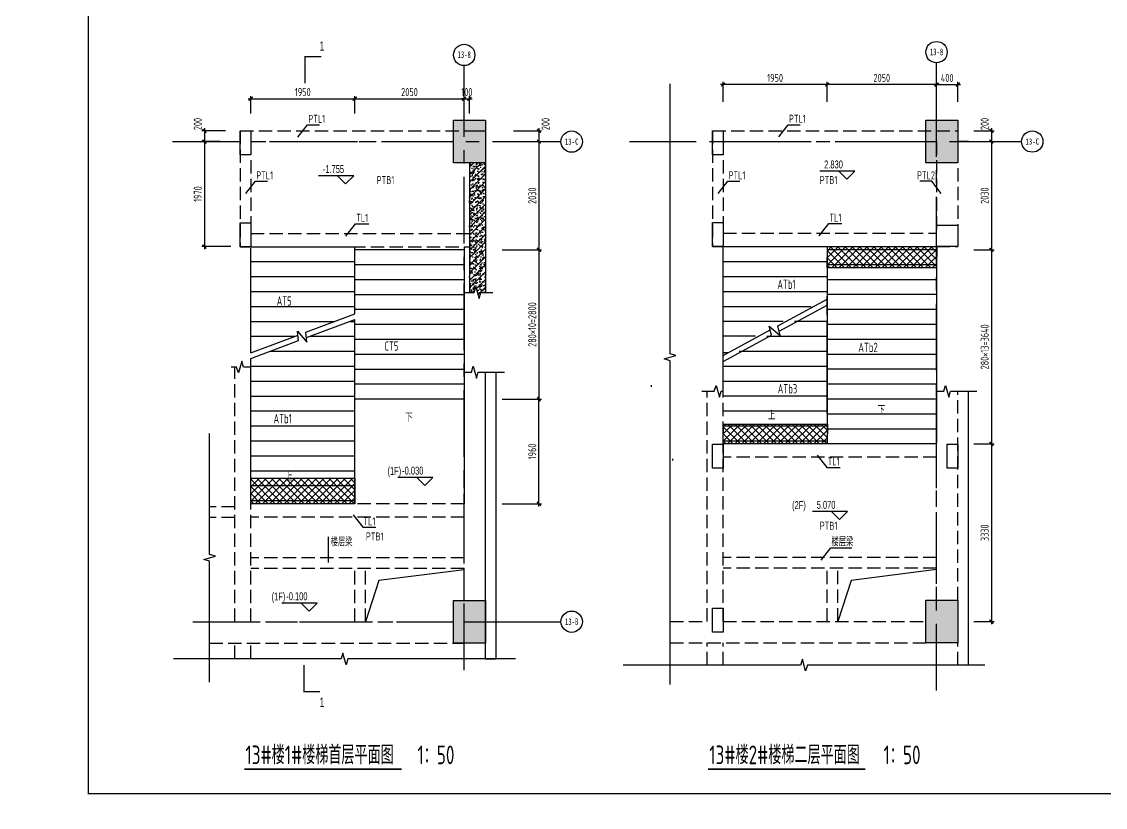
# Model space of a CAD drawing. Extents: x 20383 to 83436, y 6754 to 118707.
# Drawn here: x 20383 to 40692, y 89250 to 103979 of the extents above; entities that cross this region are included whole.
import ezdxf
from ezdxf.enums import TextEntityAlignment as Align

# ---------------------------------------------------------------- set-up
doc = ezdxf.new("R2010")
doc.units = 0
doc.header["$LTSCALE"] = 1000
doc.header["$MEASUREMENT"] = 0
doc.linetypes.add('CENTER', pattern=[2, 1.25, -0.25, 0.25, -0.25])
doc.linetypes.add('DASH', pattern=[0.35, 0.25, -0.1])
doc.layers.get('0').update_dxf_attribs({"linetype": 'CONTINUOUS'})
doc.layers.get('Defpoints').update_dxf_attribs({"color": 167, "linetype": 'CONTINUOUS'})
for name, color, linetype in [('01-标注_尺寸', 124, 'CONTINUOUS'), ('01-标注_符号', 200, 'CONTINUOUS'), ('02-TEXT_标注', 130, 'CONTINUOUS'), ('02-TEXT_轴号', 7, 'CONTINUOUS'), ('05-填充_天正', 26, 'CONTINUOUS'), ('104-13 B0核心筒$0$A_STR-砼墙', 51, 'CONTINUOUS'), ('AXIS', 253, 'CENTER'), ('DIM', 3, 'CONTINUOUS'), ('PUB_TEXT', 7, 'CONTINUOUS'), ('s-beam', 4, 'DASH'), ('s-colu', 40, 'CONTINUOUS'), ('s-colu-hatc', 16, 'CONTINUOUS'), ('s-dim', 3, 'CONTINUOUS'), ('S-DIM-SYMB', 3, 'CONTINUOUS'), ('S-HATCH', 253, 'CONTINUOUS'), ('S-SLAB-HOLE', 5, 'CONTINUOUS'), ('s-stair', 7, 'CONTINUOUS'), ('s-thin', 3, 'CONTINUOUS'), ('S_TEXT', 7, 'CONTINUOUS'), ('S_THIN', 7, 'CONTINUOUS'), ('X-104 13#平面$0$A-I_卫-隔断', 214, 'CONTINUOUS'), ('X-104 13#平面$0$A_STR-砌块墙', 121, 'CONTINUOUS'), ('X-104 13#平面$0$DIM_SYMB', 3, 'CONTINUOUS')]:
    doc.layers.add(name, color=color, linetype=linetype)
doc.styles.add('_TCH_AXIS', font='STXIHEI.TTF')
doc.styles.add('_TCH_DIM', font='ros.shx', dxfattribs={"width": 0.8, "bigfont": 'jd.shx'})
doc.styles.add('TSSD_Dimension', font='tssdeng.shx', dxfattribs={"width": 0.7, "bigfont": 'TSSDCHN.SHX'})
doc.styles.add('TSSD_Rein', font='Tssdeng.shx', dxfattribs={"width": 0.7, "bigfont": 'hztxt.shx'})
doc.styles.add('样式 1', font='ros.shx', dxfattribs={"width": 0.7, "bigfont": 'jd.shx'})
doc.dimstyles.new('TSSD_50_50', dxfattribs={"dimtxt": 150, "dimasz": 50, "dimexe": 50, "dimexo": 125, "dimgap": 50, "dimtad": 1, "dimdec": 0, "dimzin": 0, "dimdsep": 46, "dimtxsty": 'TSSD_Dimension', "dimblk": 'ARCHTICK', "dimblk1": 'ARCHTICK', "dimblk2": 'ARCHTICK', "dimcen": 0, "dimdle": 50, "dimclrt": 7, "dimadec": 0, "dimazin": 0, "dimtfac": 1, "dimtdec": 0, "dimtix": 1, "dimtmove": 2, "dimatfit": 3, "dimfxl": 1, "dimtolj": 1, "dimtzin": 0, "dimarcsym": 0})

# ---------------------------------------------------------------- blocks, each defined once
blk = doc.blocks.new('_ArchTick')
at = {"color": 0, "const_width": 0.5}
blk.add_lwpolyline([(-0.71, -0.71), (0.71, 0.71)], dxfattribs=at)
blk = doc.blocks.new('*D293')
at = {"layer": 'Defpoints', "color": 0, "transparency": 16777216}
for p in [(26626, 102534), (24676, 102131), (26626, 102131)]:
    blk.add_point(p, dxfattribs=at)
at = {"layer": 's-dim', "color": 0, "lineweight": -2, "transparency": 16777216}
for p, q in [((24676, 102256), (24676, 102584)), ((26626, 102256), (26626, 102584)), ((24626, 102534), (26676, 102534))]:
    blk.add_line(p, q, dxfattribs=at)
at = {"layer": 's-dim', "color": 0, "lineweight": -2, "transparency": 16777216, "xscale": 50, "yscale": 50, "zscale": 50, "rotation": 180}
blk.add_blockref('_ArchTick', (24676, 102534), dxfattribs=at)
at = {"layer": 's-dim', "color": 0, "lineweight": -2, "transparency": 16777216, "xscale": 50, "yscale": 50, "zscale": 50}
blk.add_blockref('_ArchTick', (26626, 102534), dxfattribs=at)
at = {"layer": 's-dim', "color": 7, "transparency": 16777216, "insert": (25651, 102659), "char_height": 150, "attachment_point": 5, "style": 'TSSD_Dimension'}
blk.add_mtext('\\A1;1950', dxfattribs=at)
blk = doc.blocks.new('*D294')
at = {"layer": 'Defpoints', "color": 0, "transparency": 16777216}
for p in [(28676, 102534), (26626, 102131), (28676, 102131)]:
    blk.add_point(p, dxfattribs=at)
at = {"layer": 's-dim', "color": 0, "lineweight": -2, "transparency": 16777216}
for p, q in [((26626, 102256), (26626, 102584)), ((28676, 102256), (28676, 102584)), ((26576, 102534), (28726, 102534))]:
    blk.add_line(p, q, dxfattribs=at)
at = {"layer": 's-dim', "color": 0, "lineweight": -2, "transparency": 16777216, "xscale": 50, "yscale": 50, "zscale": 50, "rotation": 180}
blk.add_blockref('_ArchTick', (26626, 102534), dxfattribs=at)
at = {"layer": 's-dim', "color": 0, "lineweight": -2, "transparency": 16777216, "xscale": 50, "yscale": 50, "zscale": 50}
blk.add_blockref('_ArchTick', (28676, 102534), dxfattribs=at)
at = {"layer": 's-dim', "color": 7, "transparency": 16777216, "insert": (27651, 102659), "char_height": 150, "attachment_point": 5, "style": 'TSSD_Dimension'}
blk.add_mtext('\\A1;2050', dxfattribs=at)
blk = doc.blocks.new('*D296')
at = {"layer": 'Defpoints', "color": 0, "transparency": 16777216}
for p in [(29477, 101931), (29477, 101731), (30077, 101731)]:
    blk.add_point(p, dxfattribs=at)
at = {"layer": 's-dim', "color": 0, "lineweight": -2, "transparency": 16777216}
for p, q in [((30077, 101981), (30077, 101681)), ((29602, 101931), (30127, 101931)), ((29602, 101731), (30127, 101731))]:
    blk.add_line(p, q, dxfattribs=at)
at = {"layer": 's-dim', "color": 0, "lineweight": -2, "transparency": 16777216, "xscale": 50, "yscale": 50, "zscale": 50}
for p, rotation in [((30077, 101931), 90), ((30077, 101731), 270)]:
    blk.add_blockref('_ArchTick', p, dxfattribs=dict(at, rotation=rotation))
at = {"layer": 's-dim', "color": 7, "transparency": 16777216, "insert": (30202, 102060), "char_height": 150, "attachment_point": 5, "rotation": 90, "style": 'TSSD_Dimension'}
blk.add_mtext('\\A1;200', dxfattribs=at)
blk = doc.blocks.new('*D297')
at = {"layer": 'Defpoints', "color": 0, "transparency": 16777216}
for p in [(29263, 101731), (29263, 99701), (30077, 99701)]:
    blk.add_point(p, dxfattribs=at)
at = {"layer": 's-dim', "color": 0, "lineweight": -2, "transparency": 16777216}
for p, q in [((30077, 101781), (30077, 99651)), ((29388, 101731), (30127, 101731)), ((29388, 99701), (30127, 99701))]:
    blk.add_line(p, q, dxfattribs=at)
at = {"layer": 's-dim', "color": 0, "lineweight": -2, "transparency": 16777216, "xscale": 50, "yscale": 50, "zscale": 50}
for p, rotation in [((30077, 101731), 90), ((30077, 99701), 270)]:
    blk.add_blockref('_ArchTick', p, dxfattribs=dict(at, rotation=rotation))
at = {"layer": 's-dim', "color": 7, "transparency": 16777216, "insert": (29952, 100716), "char_height": 150, "attachment_point": 5, "rotation": 90, "style": 'TSSD_Dimension'}
blk.add_mtext('\\A1;2030', dxfattribs=at)
blk = doc.blocks.new('*D298')
at = {"layer": 'Defpoints', "color": 0, "transparency": 16777216}
for p in [(29263, 99701), (29263, 96901), (30077, 96901)]:
    blk.add_point(p, dxfattribs=at)
at = {"layer": 's-dim', "color": 0, "lineweight": -2, "transparency": 16777216}
for p, q in [((30077, 99751), (30077, 96851)), ((29388, 99701), (30127, 99701)), ((29388, 96901), (30127, 96901))]:
    blk.add_line(p, q, dxfattribs=at)
at = {"layer": 's-dim', "color": 0, "lineweight": -2, "transparency": 16777216, "xscale": 50, "yscale": 50, "zscale": 50}
for p, rotation in [((30077, 99701), 90), ((30077, 96901), 270)]:
    blk.add_blockref('_ArchTick', p, dxfattribs=dict(at, rotation=rotation))
at = {"layer": 's-dim', "color": 7, "transparency": 16777216, "insert": (29952, 98301), "char_height": 150, "attachment_point": 5, "rotation": 90, "style": 'TSSD_Dimension'}
blk.add_mtext('\\A1;280×10=2800', dxfattribs=at)
blk = doc.blocks.new('*D299')
at = {"layer": 'Defpoints', "color": 0, "transparency": 16777216}
for p in [(29263, 96901), (30077, 96901), (29263, 94941)]:
    blk.add_point(p, dxfattribs=at)
at = {"layer": 's-dim', "color": 0, "lineweight": -2, "transparency": 16777216}
for p, q in [((29388, 96901), (30127, 96901)), ((30077, 94891), (30077, 96951)), ((29388, 94941), (30127, 94941))]:
    blk.add_line(p, q, dxfattribs=at)
at = {"layer": 's-dim', "color": 0, "lineweight": -2, "transparency": 16777216, "xscale": 50, "yscale": 50, "zscale": 50}
for p, rotation in [((30077, 96901), 90), ((30077, 94941), 270)]:
    blk.add_blockref('_ArchTick', p, dxfattribs=dict(at, rotation=rotation))
at = {"layer": 's-dim', "color": 7, "transparency": 16777216, "insert": (29952, 95921), "char_height": 150, "attachment_point": 5, "rotation": 90, "style": 'TSSD_Dimension'}
blk.add_mtext('\\A1;1960', dxfattribs=at)
blk = doc.blocks.new('*D300')
at = {"layer": 'Defpoints', "color": 0, "transparency": 16777216}
for p in [(24328, 101931), (23808, 101731), (24228, 101731)]:
    blk.add_point(p, dxfattribs=at)
at = {"layer": 's-dim', "color": 0, "lineweight": -2, "transparency": 16777216}
for p, q in [((23808, 101981), (23808, 101681)), ((24203, 101931), (23758, 101931)), ((24103, 101731), (23758, 101731))]:
    blk.add_line(p, q, dxfattribs=at)
at = {"layer": 's-dim', "color": 0, "lineweight": -2, "transparency": 16777216, "xscale": 50, "yscale": 50, "zscale": 50}
for p, rotation in [((23808, 101931), 90), ((23808, 101731), 270)]:
    blk.add_blockref('_ArchTick', p, dxfattribs=dict(at, rotation=rotation))
at = {"layer": 's-dim', "color": 7, "transparency": 16777216, "insert": (23683, 102060), "char_height": 150, "attachment_point": 5, "rotation": 90, "style": 'TSSD_Dimension'}
blk.add_mtext('\\A1;200', dxfattribs=at)
blk = doc.blocks.new('*D301')
at = {"layer": 'Defpoints', "color": 0, "transparency": 16777216}
for p in [(24228, 101731), (23808, 99761), (24428, 99761)]:
    blk.add_point(p, dxfattribs=at)
at = {"layer": 's-dim', "color": 0, "lineweight": -2, "transparency": 16777216}
for p, q in [((23808, 101781), (23808, 99711)), ((24103, 101731), (23758, 101731)), ((24303, 99761), (23758, 99761))]:
    blk.add_line(p, q, dxfattribs=at)
at = {"layer": 's-dim', "color": 0, "lineweight": -2, "transparency": 16777216, "xscale": 50, "yscale": 50, "zscale": 50}
for p, rotation in [((23808, 101731), 90), ((23808, 99761), 270)]:
    blk.add_blockref('_ArchTick', p, dxfattribs=dict(at, rotation=rotation))
at = {"layer": 's-dim', "color": 7, "transparency": 16777216, "insert": (23683, 100746), "char_height": 150, "attachment_point": 5, "rotation": 90, "style": 'TSSD_Dimension'}
blk.add_mtext('\\A1;1970', dxfattribs=at)
blk = doc.blocks.new('*D312')
at = {"layer": 'Defpoints', "color": 0, "transparency": 16777216}
for p in [(38104, 101932), (38104, 101732), (38556, 101732)]:
    blk.add_point(p, dxfattribs=at)
at = {"layer": 's-dim', "color": 0, "lineweight": -2, "transparency": 16777216}
for p, q in [((38556, 101982), (38556, 101682)), ((38229, 101932), (38606, 101932)), ((38229, 101732), (38606, 101732))]:
    blk.add_line(p, q, dxfattribs=at)
at = {"layer": 's-dim', "color": 0, "lineweight": -2, "transparency": 16777216, "xscale": 50, "yscale": 50, "zscale": 50}
for p, rotation in [((38556, 101932), 90), ((38556, 101732), 270)]:
    blk.add_blockref('_ArchTick', p, dxfattribs=dict(at, rotation=rotation))
at = {"layer": 's-dim', "color": 7, "transparency": 16777216, "insert": (38431, 102061), "char_height": 150, "attachment_point": 5, "rotation": 90, "style": 'TSSD_Dimension'}
blk.add_mtext('\\A1;200', dxfattribs=at)
blk = doc.blocks.new('*D313')
at = {"layer": 'Defpoints', "color": 0, "transparency": 16777216}
for p in [(38104, 101732), (38104, 99702), (38556, 99702)]:
    blk.add_point(p, dxfattribs=at)
at = {"layer": 's-dim', "color": 0, "lineweight": -2, "transparency": 16777216}
for p, q in [((38556, 101782), (38556, 99652)), ((38229, 101732), (38606, 101732)), ((38229, 99702), (38606, 99702))]:
    blk.add_line(p, q, dxfattribs=at)
at = {"layer": 's-dim', "color": 0, "lineweight": -2, "transparency": 16777216, "xscale": 50, "yscale": 50, "zscale": 50}
for p, rotation in [((38556, 101732), 90), ((38556, 99702), 270)]:
    blk.add_blockref('_ArchTick', p, dxfattribs=dict(at, rotation=rotation))
at = {"layer": 's-dim', "color": 7, "transparency": 16777216, "insert": (38431, 100717), "char_height": 150, "attachment_point": 5, "rotation": 90, "style": 'TSSD_Dimension'}
blk.add_mtext('\\A1;2030', dxfattribs=at)
blk = doc.blocks.new('*D314')
at = {"layer": 'Defpoints', "color": 0, "transparency": 16777216}
for p in [(38104, 99702), (38104, 96062), (38556, 96062)]:
    blk.add_point(p, dxfattribs=at)
at = {"layer": 's-dim', "color": 0, "lineweight": -2, "transparency": 16777216}
for p, q in [((38556, 99752), (38556, 96012)), ((38229, 99702), (38606, 99702)), ((38229, 96062), (38606, 96062))]:
    blk.add_line(p, q, dxfattribs=at)
at = {"layer": 's-dim', "color": 0, "lineweight": -2, "transparency": 16777216, "xscale": 50, "yscale": 50, "zscale": 50}
for p, rotation in [((38556, 99702), 90), ((38556, 96062), 270)]:
    blk.add_blockref('_ArchTick', p, dxfattribs=dict(at, rotation=rotation))
at = {"layer": 's-dim', "color": 7, "transparency": 16777216, "insert": (38431, 97882), "char_height": 150, "attachment_point": 5, "rotation": 90, "style": 'TSSD_Dimension'}
blk.add_mtext('\\A1;280×13=3640', dxfattribs=at)
blk = doc.blocks.new('*D315')
at = {"layer": 'Defpoints', "color": 0, "transparency": 16777216}
for p in [(38104, 96062), (38104, 92732), (38556, 92732)]:
    blk.add_point(p, dxfattribs=at)
at = {"layer": 's-dim', "color": 0, "lineweight": -2, "transparency": 16777216}
for p, q in [((38229, 96062), (38606, 96062)), ((38556, 96112), (38556, 92682)), ((38229, 92732), (38606, 92732))]:
    blk.add_line(p, q, dxfattribs=at)
at = {"layer": 's-dim', "color": 0, "lineweight": -2, "transparency": 16777216, "xscale": 50, "yscale": 50, "zscale": 50}
for p, rotation in [((38556, 96062), 90), ((38556, 92732), 270)]:
    blk.add_blockref('_ArchTick', p, dxfattribs=dict(at, rotation=rotation))
at = {"layer": 's-dim', "color": 7, "transparency": 16777216, "insert": (38431, 94397), "char_height": 150, "attachment_point": 5, "rotation": 90, "style": 'TSSD_Dimension'}
blk.add_mtext('\\A1;3330', dxfattribs=at)
blk = doc.blocks.new('*D316')
at = {"layer": 'Defpoints', "color": 0, "transparency": 16777216}
for p in [(35478, 102799), (35478, 102348), (37528, 102348)]:
    blk.add_point(p, dxfattribs=at)
at = {"layer": 's-dim', "color": 0, "lineweight": -2, "transparency": 16777216}
for p, q in [((37578, 102799), (35428, 102799)), ((35478, 102473), (35478, 102849)), ((37528, 102473), (37528, 102849))]:
    blk.add_line(p, q, dxfattribs=at)
at = {"layer": 's-dim', "color": 0, "lineweight": -2, "transparency": 16777216, "xscale": 50, "yscale": 50, "zscale": 50, "rotation": 180}
blk.add_blockref('_ArchTick', (35478, 102799), dxfattribs=at)
at = {"layer": 's-dim', "color": 0, "lineweight": -2, "transparency": 16777216, "xscale": 50, "yscale": 50, "zscale": 50}
blk.add_blockref('_ArchTick', (37528, 102799), dxfattribs=at)
at = {"layer": 's-dim', "color": 7, "transparency": 16777216, "insert": (36503, 102924), "char_height": 150, "attachment_point": 5, "style": 'TSSD_Dimension'}
blk.add_mtext('\\A1;2050', dxfattribs=at)
blk = doc.blocks.new('*D317')
at = {"layer": 'Defpoints', "color": 0, "transparency": 16777216}
for p in [(33528, 102799), (33528, 102348), (35478, 102348)]:
    blk.add_point(p, dxfattribs=at)
at = {"layer": 's-dim', "color": 0, "lineweight": -2, "transparency": 16777216}
for p, q in [((35528, 102799), (33478, 102799)), ((33528, 102473), (33528, 102849)), ((35478, 102473), (35478, 102849))]:
    blk.add_line(p, q, dxfattribs=at)
at = {"layer": 's-dim', "color": 0, "lineweight": -2, "transparency": 16777216, "xscale": 50, "yscale": 50, "zscale": 50, "rotation": 180}
blk.add_blockref('_ArchTick', (33528, 102799), dxfattribs=at)
at = {"layer": 's-dim', "color": 0, "lineweight": -2, "transparency": 16777216, "xscale": 50, "yscale": 50, "zscale": 50}
blk.add_blockref('_ArchTick', (35478, 102799), dxfattribs=at)
at = {"layer": 's-dim', "color": 7, "transparency": 16777216, "insert": (34503, 102924), "char_height": 150, "attachment_point": 5, "style": 'TSSD_Dimension'}
blk.add_mtext('\\A1;1950', dxfattribs=at)
blk = doc.blocks.new('*D319')
at = {"layer": 'Defpoints', "color": 0, "transparency": 16777216}
for p in [(37928, 102799), (37528, 102348), (37928, 102348)]:
    blk.add_point(p, dxfattribs=at)
at = {"layer": 's-dim', "color": 0, "lineweight": -2, "transparency": 16777216}
for p, q in [((37478, 102799), (37978, 102799)), ((37528, 102473), (37528, 102849)), ((37928, 102473), (37928, 102849))]:
    blk.add_line(p, q, dxfattribs=at)
at = {"layer": 's-dim', "color": 0, "lineweight": -2, "transparency": 16777216, "xscale": 50, "yscale": 50, "zscale": 50, "rotation": 180}
blk.add_blockref('_ArchTick', (37528, 102799), dxfattribs=at)
at = {"layer": 's-dim', "color": 0, "lineweight": -2, "transparency": 16777216, "xscale": 50, "yscale": 50, "zscale": 50}
blk.add_blockref('_ArchTick', (37928, 102799), dxfattribs=at)
at = {"layer": 's-dim', "color": 7, "transparency": 16777216, "insert": (37728, 102924), "char_height": 150, "attachment_point": 5, "style": 'TSSD_Dimension'}
blk.add_mtext('\\A1;400', dxfattribs=at)
blk = doc.blocks.new('*D320')
at = {"layer": 'Defpoints', "color": 0, "transparency": 16777216}
for p in [(28776, 102534), (28676, 102131), (28776, 102131)]:
    blk.add_point(p, dxfattribs=at)
at = {"layer": 's-dim', "color": 0, "lineweight": -2, "transparency": 16777216}
for p, q in [((28676, 102256), (28676, 102584)), ((28776, 102256), (28776, 102584)), ((28676, 102534), (28626, 102534)), ((28676, 102534), (28776, 102534)), ((28776, 102534), (28826, 102534))]:
    blk.add_line(p, q, dxfattribs=at)
at = {"layer": 's-dim', "color": 0, "lineweight": -2, "transparency": 16777216, "xscale": 50, "yscale": 50, "zscale": 50}
blk.add_blockref('_ArchTick', (28676, 102534), dxfattribs=at)
at = {"layer": 's-dim', "color": 0, "lineweight": -2, "transparency": 16777216, "xscale": 50, "yscale": 50, "zscale": 50, "rotation": 180}
blk.add_blockref('_ArchTick', (28776, 102534), dxfattribs=at)
at = {"layer": 's-dim', "color": 7, "transparency": 16777216, "insert": (28726, 102659), "char_height": 150, "attachment_point": 5, "style": 'TSSD_Dimension'}
blk.add_mtext('\\A1;100', dxfattribs=at)

msp = doc.modelspace()

# ---------------------------------------------------------------- hatches: boundary and pattern name
at = {"layer": 's-colu-hatc'}
for points in [[(29076.2, 102130.5), (29076.2, 101330.5), (28476.2, 101330.5), (28476.2, 102130.5)], [(37928.1, 102130.5), (37928.1, 101330.5), (37328.1, 101330.5), (37328.1, 102130.5)], [(28476.2, 93130.5), (29076.2, 93130.5), (29076.2, 92330.5), (28476.2, 92330.5)], [(37328.1, 93131.8), (37928.1, 93131.8), (37928.1, 92331.8), (37328.1, 92331.8)]]:
    msp.add_hatch(color=8, dxfattribs=at).paths.add_polyline_path(points)
at = {"layer": 'S-HATCH'}
h = msp.add_hatch(dxfattribs=at)
h.set_pattern_fill('ARMORED', color=256, scale=20, style=0)
h.set_pattern_definition([(50, (-183268.56, 103458.56), (143.452037, -12.55043), [15, -165]), (355, (-183268.56, 103458.56), (-27.75027, 150.43843), [12, -132]), (100.4514, (-183256.61, 103457.51), (115.70188, 137.88791), [12.74804, -140.22842]), (46.1842, (-183268.56, 103498.56), (213.44821, -33.1038), [22.5, -247.5]), (96.6356, (-183250.78, 103495.8), (186.93254, 194.82357), [19.12206, -210.3426]), (351.1842, (-183268.56, 103498.56), (186.9324, 194.82372), [18, -198]), (21, (-183248.56, 103488.56), (119.38141, -80.52378), [15, -165]), (326, (-183248.56, 103488.56), (48.66307, 145.03001), [12, -132]), (71.4514, (-183238.61, 103481.85), (168.04453, 64.5061), [12.74804, -140.22842]), (37.5, (-183268.563, 103458.556), (2.431971, 66.578771), [0, -130.4, 0, -134, 0, -132.5]), (7.5, (-183268.56, 103458.556), (52.613907, 78.882342), [0, -76.4, 0, -127.4, 0, -50.5]), (327.5, (-183313.163, 103458.556), (106.764487, -4.510974), [0, -50, 0, -156, 0, -207]), (317.5, (-183333.16, 103458.56), (116.637234, 20.020996), [0, -65, 0, -103.6, 0, -147]), (45, (-183268.56, 103458.56), (-70.71068, 70.71068), [])])
h.paths.add_polyline_path([(29076.2, 101330.5), (28776.2, 101330.5), (28776.2, 98900.3), (28861.2, 98900.3), (28896.2, 99010.3), (28956.2, 98790.3), (28991.2, 98900.3), (29076.2, 98900.3)])
at = {"layer": 'S-SLAB-HOLE'}
h = msp.add_hatch(dxfattribs=at)
h.set_pattern_fill('ANSI37', color=256, scale=30, angle=180)
h.set_pattern_definition([(225, (250737.81, 106418.81), (67.35192, -67.35192), []), (315, (250737.81, 106418.81), (67.35192, 67.35192), [])])
h.paths.add_polyline_path([(37528.1, 99361.7), (35478.1, 99361.7), (35483.5, 99761.8), (37533.5, 99761.8)])
h = msp.add_hatch(dxfattribs=at)
h.set_pattern_fill('ANSI37', color=256, scale=30, angle=180)
h.set_pattern_definition([(225, (248787.81, 103118.94), (67.35192, -67.35192), []), (315, (248787.81, 103118.94), (67.35192, 67.35192), [])])
h.paths.add_polyline_path([(35478.1, 96061.8), (33528.1, 96061.8), (33533.5, 96431.9), (35483.5, 96431.9)])
h = msp.add_hatch(dxfattribs=at)
h.set_pattern_fill('ANSI37', color=256, scale=30, angle=180)
h.set_pattern_definition([(225, (239935.96, 101997.65), (67.35192, -67.35192), []), (315, (239935.96, 101997.65), (67.35192, 67.35192), [])])
h.paths.add_polyline_path([(26626.2, 94940.5), (24676.2, 94940.5), (24676.2, 95420.5), (26626.2, 95420.5)])

# ---------------------------------------------------------------- linework, layer by layer
for points, const_width in [([(20384.4, 89005.7), (83434.4, 89005.7), (83434.4, 118705.7), (20384.4, 118705.7)], 2.5), ([(79684.4, 118205.7), (21634.4, 118205.7), (21634.4, 89505.7), (79684.4, 89505.7)], 25)]:
    msp.add_lwpolyline(points, close=True, dxfattribs=dict(const_width=const_width))
at = {"color": 5}
for points in [[(37528.1, 99361.7), (35478.1, 99361.7), (35483.5, 99761.8), (37533.5, 99761.8)], [(35478.1, 96061.8), (33528.1, 96061.8), (33533.5, 96431.9), (35483.5, 96431.9)], [(26626.2, 94940.5), (24676.2, 94940.5), (24676.2, 95420.5), (26626.2, 95420.5)]]:
    msp.add_lwpolyline(points, close=True, dxfattribs=at)
at = {"layer": '01-标注_尺寸'}
msp.add_lwpolyline([(37928.1, 102130.5), (37928.1, 101330.5), (37328.1, 101330.5), (37328.1, 102130.5)], close=True, dxfattribs=at)
at = {"layer": '01-标注_符号', "const_width": 25}
for points in [[(25996, 103325.3), (25696, 103325.3), (25696, 102825.3)], [(25675.7, 91916.5), (25675.7, 91416.5), (25975.7, 91416.5)]]:
    msp.add_lwpolyline(points, dxfattribs=at)
at = {"layer": '05-填充_天正', "color": 5}
for points in [[(28676.2, 93705.1), (27076, 93503.2), (26826.2, 92730.5)], [(37528.1, 93706.5), (35927.8, 93504.5), (35678.1, 92731.8)]]:
    msp.add_lwpolyline(points, dxfattribs=at)
at = {"layer": '104-13 B0核心筒$0$A_STR-砼墙'}
for p, q in [((28776.2, 101330.5), (28776.2, 98900.3)), ((29076.2, 101330.5), (29076.2, 98900.3))]:
    msp.add_line(p, q, dxfattribs=at)
at = {"layer": 'AXIS', "color": 1}
for p, q in [((28676.2, 91818.7), (28676.2, 102857.4)), ((37528.1, 91441.7), (37528.1, 102781.9)), ((23209.4, 101730.5), (29890.5, 101730.5)), ((31774.1, 101731.8), (38379.9, 101731.8)), ((23591.3, 92730.5), (28476.2, 92730.5)), ((28676.2, 92730.5), (29890.5, 92730.5))]:
    msp.add_line(p, q, dxfattribs=at)
at = {"layer": 'DIM'}
for p, q in [((36000.4, 101175), (35340.8, 101175)), ((35850.4, 101025), (35700.4, 101175)), ((35850.4, 101025), (36000.4, 101175)), ((26605.1, 101088.6), (25945.5, 101088.6)), ((26455.1, 100938.6), (26305.1, 101088.6)), ((26455.1, 100938.6), (26605.1, 101088.6)), ((28091.7, 95434.8), (27432.1, 95434.8)), ((27941.7, 95284.8), (27791.7, 95434.8)), ((27941.7, 95284.8), (28091.7, 95434.8)), ((35860.6, 94794.1), (35201, 94794.1)), ((35710.6, 94644.1), (35560.6, 94794.1)), ((35710.6, 94644.1), (35860.6, 94794.1)), ((25919.6, 93079.7), (25260, 93079.7)), ((25769.6, 92929.7), (25619.6, 93079.7)), ((25769.6, 92929.7), (25919.6, 93079.7))]:
    msp.add_line(p, q, dxfattribs=at)
at = {"layer": 's-beam'}
for p, q in [((24476.2, 101930.5), (24476.2, 99760.5)), ((24476.2, 101930.5), (28776.2, 101930.5)), ((33328.1, 101931.8), (37928.1, 101931.8)), ((33328.1, 101931.8), (33328.1, 99761.8)), ((37928.1, 101931.8), (37928.1, 99761.8)), ((24676.2, 101730.5), (24676.2, 100010.5)), ((24676.2, 101730.5), (28476.2, 101730.5)), ((33528.1, 101731.8), (33528.1, 100011.8)), ((33528.1, 101731.8), (37528.1, 101731.8)), ((37528.1, 101731.8), (37528.1, 100011.8)), ((24676.2, 100010.5), (28776.2, 100010.5)), ((33528.1, 100011.8), (37528.1, 100011.8)), ((24476.2, 99760.5), (28776.2, 99760.5)), ((33328.1, 99761.8), (37928.1, 99761.8)), ((24376.2, 92730.5), (24376.2, 97504.2)), ((24676.2, 92730.5), (24676.2, 97504.2)), ((33228.1, 92731.8), (33228.1, 97050.9)), ((33528.1, 92731.8), (33528.1, 97050.9)), ((37528.1, 93131.8), (37528.1, 97050.9)), ((37928.1, 93131.8), (37928.1, 97050.9)), ((37528.1, 96061.8), (33528.1, 96061.8)), ((37528.1, 95811.8), (33528.1, 95811.8)), ((28676.2, 93130.5), (28676.2, 95417.6)), ((24376.2, 94880.5), (23905.3, 94880.5)), ((28676.2, 94940.5), (24676.2, 94940.5)), ((24376.2, 94680.5), (23905.3, 94680.5)), ((28676.2, 94690.5), (24676.2, 94690.5)), ((28676.2, 93930.4), (24676.2, 93930.4)), ((37528.1, 93931.7), (33528.1, 93931.7)), ((28676.2, 93730.4), (24676.2, 93730.4)), ((26626.2, 92730.5), (26626.2, 93730.4)), ((26826.2, 92730.5), (26826.2, 93730.4)), ((37528.1, 93731.7), (33528.1, 93731.7)), ((35478.1, 92731.8), (35478.1, 93731.7)), ((35678.1, 92731.8), (35678.1, 93731.7)), ((23905.3, 92730.5), (28476.2, 92730.5)), ((32535.2, 92731.8), (33228.1, 92731.8)), ((33528.1, 92731.8), (37328.1, 92731.8)), ((23905.3, 92330.5), (28676.2, 92330.5)), ((24376.2, 92032.6), (24376.2, 92330.5)), ((24676.2, 92032.6), (24676.2, 92330.5)), ((32535.2, 92331.8), (37328.1, 92331.8)), ((33228.1, 91918.1), (33228.1, 92331.8)), ((33528.1, 91918.1), (33528.1, 92331.8)), ((37528.1, 91918.1), (37528.1, 92331.8)), ((37928.1, 91918.1), (37928.1, 92331.8)), ((29076.2, 92032.6), (29276.2, 92032.6))]:
    msp.add_line(p, q, dxfattribs=at)
at = {"layer": 's-beam', "linetype": 'ByBlock'}
msp.add_line((29076.2, 92032.6), (29076.2, 97407.3), dxfattribs=at)
at = {"layer": 's-beam', "color": 2, "linetype": 'ByBlock'}
for p, q in [((29276.2, 92032.6), (29276.2, 97407.3)), ((38128.1, 91918.1), (38128.1, 97050.9))]:
    msp.add_line(p, q, dxfattribs=at)
at = {"layer": 's-beam'}
msp.add_lwpolyline([(28676.2, 92032.6), (28676.2, 92330.5)], dxfattribs=at)
at = {"layer": 's-colu'}
for points in [[(29076.2, 102130.5), (29076.2, 101330.5), (28476.2, 101330.5), (28476.2, 102130.5)], [(37928.1, 102130.5), (37928.1, 101330.5), (37328.1, 101330.5), (37328.1, 102130.5)], [(24476.2, 101480.5), (24476.2, 101930.5), (24676.2, 101930.5), (24676.2, 101480.5)], [(33328.1, 101481.8), (33328.1, 101931.8), (33528.1, 101931.8), (33528.1, 101481.8)], [(24476.2, 99760.5), (24476.2, 100210.5), (24676.2, 100210.5), (24676.2, 99760.5)], [(33328.1, 99761.8), (33328.1, 100211.8), (33528.1, 100211.8), (33528.1, 99761.8)], [(37528.1, 100161.8), (37928.1, 100161.8), (37928.1, 99761.8), (37528.1, 99761.8)], [(33328.3, 95609.8), (33328.3, 96059.8), (33528.3, 96059.8), (33528.3, 95609.8)], [(37728.1, 95609.8), (37728.1, 96059.8), (37928.1, 96059.8), (37928.1, 95609.8)], [(28476.2, 93130.5), (29076.2, 93130.5), (29076.2, 92330.5), (28476.2, 92330.5)], [(37328.1, 93131.8), (37928.1, 93131.8), (37928.1, 92331.8), (37328.1, 92331.8)], [(33328.1, 92531.8), (33328.1, 92981.8), (33528.1, 92981.8), (33528.1, 92531.8)]]:
    msp.add_lwpolyline(points, close=True, dxfattribs=at)
at = {"layer": 's-dim'}
for p, q in [((37528.1, 102781.9), (37528.1, 103206.9)), ((28676.2, 102730.6), (28676.2, 103155.6)), ((29890.5, 101730.5), (30490.5, 101730.5)), ((38555.6, 101731.8), (39122.1, 101731.8)), ((29890.5, 92730.5), (30490.5, 92730.5))]:
    msp.add_line(p, q, dxfattribs=at)
for centre in [(37528.1, 103406.9), (28676.2, 103355.6), (30690.5, 101730.5), (39322.1, 101731.8), (30690.5, 92730.5)]:
    msp.add_circle(centre, 200, dxfattribs=at)
at = {"layer": 'S-DIM-SYMB', "const_width": 35}
for points in [[(24555, 89965.6), (27501.5, 89965.6)], [(33248.1, 89965.6), (36194.6, 89965.6)]]:
    msp.add_lwpolyline(points, dxfattribs=at)
at = {"layer": 's-stair'}
for p, q in [((24676.2, 99760.5), (26626.2, 99760.5)), ((24676.2, 97772), (24676.2, 99730.5)), ((26626.2, 98500.3), (26626.2, 99760.5)), ((28676.2, 99760.5), (28676.2, 94940.5)), ((33528.1, 96961.8), (33528.1, 99761.8)), ((33528.1, 99761.8), (35478.1, 99761.8)), ((35478.1, 99761.8), (35478.1, 96061.8)), ((37528.1, 99761.8), (37528.1, 96091.8)), ((28676.2, 99700.5), (26626.2, 99700.5)), ((37528.1, 99701.8), (35478.1, 99701.8)), ((24676.2, 99480.5), (26626.2, 99480.5)), ((28676.2, 99420.5), (26626.2, 99420.5)), ((33528.1, 99481.8), (35478.1, 99481.8)), ((37528.1, 99421.8), (35478.1, 99421.8)), ((24676.2, 99200.5), (26626.2, 99200.5)), ((28676.2, 99140.5), (26626.2, 99140.5)), ((33528.1, 99201.8), (35478.1, 99201.8)), ((37528.1, 99141.8), (35478.1, 99141.8)), ((24676.2, 98920.5), (26626.2, 98920.5)), ((33528.1, 98921.8), (35478.1, 98921.8)), ((28676.2, 98860.5), (26626.2, 98860.5)), ((34552.6, 98275.3), (35478.1, 98774.6)), ((37528.1, 98861.8), (35478.1, 98861.8)), ((35478.1, 98474.6), (35478.1, 98831.8)), ((24676.2, 98640.5), (26626.2, 98640.5)), ((25711.7, 98158.8), (26626.2, 98500.3)), ((28676.2, 98580.5), (26626.2, 98580.5)), ((33528.1, 98641.8), (35176.3, 98641.8)), ((34576.5, 98174.6), (35478.1, 98661)), ((37528.1, 98581.8), (35478.1, 98581.8)), ((24676.2, 98360.5), (26251.8, 98360.5)), ((25721.6, 98055.7), (26626.2, 98393.6)), ((26537.6, 98360.5), (26626.2, 98360.5)), ((26626.2, 94940.5), (26626.2, 98393.6)), ((28676.2, 98300.5), (26626.2, 98300.5)), ((33528.1, 98361.8), (34657.2, 98361.8)), ((34867.9, 98361.8), (35478.1, 98361.8)), ((35478.1, 96631.8), (35478.1, 98361)), ((37528.1, 98301.8), (35478.1, 98301.8)), ((24676.2, 97772), (25562.1, 98102.9)), ((25572, 97999.9), (25554.9, 98177.5)), ((25554.9, 98177.5), (25729.6, 97972.9)), ((25729.6, 97972.9), (25711.7, 98158.8)), ((33528.1, 97722.6), (34412, 98199.5)), ((33528.1, 97609), (34435.9, 98098.8)), ((34435.9, 98098.8), (34394.7, 98272.4)), ((34394.7, 98272.4), (34595.7, 98093.6)), ((34595.7, 98093.6), (34552.6, 98275.3)), ((24676.2, 98080.5), (25502.1, 98080.5)), ((24676.2, 97665.3), (25572, 97999.9)), ((25787.9, 98080.5), (26626.2, 98080.5)), ((28676.2, 98020.5), (26626.2, 98020.5)), ((34138.2, 98081.8), (33528.1, 98081.8)), ((34348.9, 98081.8), (35478.1, 98081.8)), ((37528.1, 98021.8), (35478.1, 98021.8)), ((25038.3, 97800.5), (26626.2, 97800.5)), ((28676.2, 97740.5), (26626.2, 97740.5)), ((33619.2, 97771.8), (33528.1, 97771.8)), ((33829.8, 97801.8), (35478.1, 97801.8)), ((37528.1, 97741.8), (35478.1, 97741.8)), ((24676.2, 94940.5), (24676.2, 97665.3)), ((24676.2, 97520.5), (26626.2, 97520.5)), ((33528.1, 97521.8), (35478.1, 97521.8)), ((35478.1, 97491.8), (35478.1, 96631.8)), ((28676.2, 97460.5), (26626.2, 97460.5)), ((37528.1, 97461.8), (35478.1, 97461.8)), ((24676.2, 97240.5), (26626.2, 97240.5)), ((28676.2, 97180.5), (26626.2, 97180.5)), ((33528.1, 97241.8), (35478.1, 97241.8)), ((37528.1, 97181.8), (35478.1, 97181.8)), ((24676.2, 96960.5), (26626.2, 96960.5)), ((28676.2, 96900.5), (26626.2, 96900.5)), ((33528.1, 96961.8), (35478.1, 96961.8)), ((37528.1, 96901.8), (35478.1, 96901.8)), ((24676.2, 96680.5), (26626.2, 96680.5)), ((33528.1, 96681.8), (35478.1, 96681.8)), ((37528.1, 96621.8), (35478.1, 96621.8)), ((24676.2, 96400.5), (26626.2, 96400.5)), ((33528.1, 96401.8), (35478.1, 96401.8)), ((37528.1, 96341.8), (35478.1, 96341.8)), ((24676.2, 96120.5), (26626.2, 96120.5)), ((33528.1, 96121.8), (35478.1, 96121.8)), ((37528.1, 96061.8), (35478.1, 96061.8)), ((24676.2, 95840.5), (26626.2, 95840.5)), ((24676.2, 95560.5), (26626.2, 95560.5)), ((24676.2, 95280.5), (26626.2, 95280.5)), ((24676.2, 95000.5), (26626.2, 95000.5))]:
    msp.add_line(p, q, dxfattribs=at)
at = {"layer": 's-thin'}
for points in [[(32535.2, 91549.9), (32535.2, 97623.4), (32425.2, 97658.4), (32645.2, 97718.4), (32535.2, 97753.4), (32535.2, 102814.3)], [(28676.2, 98900.3), (28861.2, 98900.3), (28896.2, 99010.3), (28956.2, 98790.3), (28991.2, 98900.3), (29216.2, 98900.3)], [(24676.2, 97504.2), (24541.2, 97504.2), (24506.2, 97614.2), (24446.2, 97394.2), (24411.2, 97504.2), (24306.2, 97504.2)], [(28676.2, 97407.3), (28811.2, 97407.3), (28846.2, 97517.3), (28906.2, 97297.3), (28941.2, 97407.3), (29434.7, 97407.3)], [(33131.3, 97050.9), (33363.1, 97050.9), (33398.1, 97160.9), (33458.1, 96940.9), (33493.1, 97050.9), (33528.1, 97050.9)], [(37528.1, 97050.9), (37663.1, 97050.9), (37698.1, 97160.9), (37758.1, 96940.9), (37793.1, 97050.9), (38286.9, 97050.9)], [(23905.3, 91599.5), (23905.3, 93862.9), (23795.3, 93897.9), (24015.3, 93957.9), (23905.3, 93992.9), (23905.3, 96256.3)], [(29634.9, 92032.6), (26498.1, 92032.6), (26463.1, 91922.6), (26403.1, 92142.6), (26368.1, 92032.6), (23231.4, 92032.6)], [(38435.8, 91918.1), (35109.7, 91918.1), (35074.7, 91808.1), (35014.7, 92028.1), (34979.7, 91918.1), (31653.6, 91918.1)]]:
    msp.add_lwpolyline(points, dxfattribs=at)
at = {"layer": 'S_THIN'}
for p, q in [((25561.5, 101815.2), (25742.3, 102045.8)), ((25742.3, 102045.8), (25965.4, 102045.8)), ((34570, 101816.5), (34750.9, 102047.1)), ((34750.9, 102047.1), (34974, 102047.1)), ((24585.8, 100755.2), (24766.6, 100985.8)), ((24766.6, 100985.8), (24989.8, 100985.8)), ((33437.6, 100756.5), (33618.5, 100987.1)), ((33618.5, 100987.1), (33841.6, 100987.1)), ((37437.6, 100987.1), (37214.5, 100987.1)), ((37618.5, 100756.5), (37437.6, 100987.1)), ((26458.9, 99960.3), (26639.7, 100191)), ((26639.7, 100191), (26886.5, 100191)), ((35327.1, 99961.6), (35507.9, 100192.3)), ((35507.9, 100192.3), (35754.7, 100192.3)), ((35293.4, 95853), (35474.3, 95622.4)), ((35474.3, 95622.4), (35721.1, 95622.4)), ((26594.3, 94731.7), (26775.1, 94501.1)), ((26775.1, 94501.1), (27021.9, 94501.1)), ((26133.6, 93840.5), (26133.6, 94320.3)), ((35366.1, 93881.5), (35546.9, 94112.2)), ((35546.9, 94112.2), (35942, 94112.2))]:
    msp.add_line(p, q, dxfattribs=at)
at = {"layer": 'X-104 13#平面$0$A-I_卫-隔断'}
for p, q in [((32178.1, 97161.8), (32178.1, 97131.8)), ((32578.1, 95781.8), (32578.1, 95751.8)), ((33328.1, 95751.8), (33328.1, 95781.8))]:
    msp.add_line(p, q, dxfattribs=at)
at = {"layer": 'X-104 13#平面$0$A_STR-砌块墙', "color": 8}
msp.add_line((28776.2, 101930.5), (29076.2, 101930.5), dxfattribs=at)
at = {"layer": 'X-104 13#平面$0$A_STR-砌块墙'}
msp.add_line((38128.1, 101731.8), (37928.1, 101731.8), dxfattribs=at)
at = {"layer": 'X-104 13#平面$0$DIM_SYMB'}
for points in [[(27701.2, 96930.5, 0, 0, 0), (27701.2, 100730.5, 0, 0, 0), (25651.2, 100730.5, 0, 0, 0), (25651.2, 99190.5, 80, 0, 0), (25651.2, 98890.5, 0, 0, 0)], [(36553.1, 97071.8, 0, 0, 0), (36553.1, 100731.8, 0, 0, 0), (34503.1, 100731.8, 0, 0, 0), (34503.1, 98571.8, 80, 0, 0), (34503.1, 98271.8, 0, 0, 0)], [(34503.1, 96638.8, 0, 0, 0), (34503.1, 97598.8, 80, 0, 0), (34503.1, 97898.8, 0, 0, 0)], [(25651.2, 95250.5, 0, 0, 0), (25651.2, 97190.5, 80, 0, 0), (25651.2, 97490.5, 0, 0, 0)]]:
    msp.add_lwpolyline(points, format="xyseb", dxfattribs=at)

# ---------------------------------------------------------------- texts
at = {"layer": '02-TEXT_标注', "style": '样式 1', "width": 0.7}
for p in [(25965, 103436.6), (25965, 91133.8)]:
    msp.add_text('1', height=175, rotation=360, dxfattribs=at).set_placement(p)
at = {"layer": '02-TEXT_轴号', "style": '_TCH_AXIS', "width": 0.743037}
for s, height, p, p2 in [('13-8', 126.06, (28551.2, 103297.5), (28801.2, 103297.5)), ('13-8', 126.06, (37403, 103348.8), (37653.1, 103348.8)), ('13-C', 114.1, (30562.7, 101673.5), (30818.4, 101673.5)), ('13-C', 114.1, (39194.2, 101674.8), (39449.9, 101674.8)), ('13-B', 125.05, (30565.3, 92668), (30815.8, 92668))]:
    msp.add_text(s, height=height, dxfattribs=at).set_placement(p, p2, align=Align.FIT)
at = {"layer": 'PUB_TEXT', "style": '_TCH_DIM', "width": 0.705882}
for s, height, p in [('2.830', 148.75, (35422.3, 101227.5)), ('-1.755', 148.75, (26027, 101141.1)), ('上', 148.8, (34370.5, 96516.8)), ('下', 148.8, (36425.6, 96616.8)), ('下', 148.8, (27573.7, 96475.5)), ('上', 148.8, (25325.6, 95370.3)), ('(1F)', 148.75, (27238.8, 95483)), ('-0.030', 148.75, (27513.6, 95487.3)), ('(2F)', 148.75, (34821, 94842.2)), ('5.070', 148.75, (35282.5, 94846.6)), ('(1F)', 148.75, (25066.6, 93127.9)), ('-0.100', 148.75, (25341.5, 93132.2))]:
    msp.add_text(s, height=height, dxfattribs=at).set_placement(p)
at = {"layer": 's-dim', "color": 0, "char_height": 175, "style": 'TSSD_Rein'}
for s, insert, attachment_point in [('ATb1', (34545.9, 99143.3), 1), ('AT5', (25444.2, 98830.4), 3), ('CT5', (27444.3, 97985.4), 3), ('ATb2', (36426, 97959.7), 3), ('ATb3', (34552.1, 97184), 1), ('ATb1', (25103.5, 96624.7), 1)]:
    msp.add_mtext_dynamic_manual_height_columns(s, width=439.113, gutter_width=875, heights=[0], dxfattribs=dict(at, insert=insert, attachment_point=attachment_point))
at = {"layer": 'S-DIM-SYMB', "color": 0, "char_height": 350, "attachment_point": 1, "style": 'TSSD_Rein'}
for s, insert in [('13#楼1#楼梯首层平面图   1：50', (24577, 90408.3)), ('13#楼2#楼梯二层平面图   1：50', (33270.1, 90408.3))]:
    msp.add_mtext_dynamic_manual_height_columns(s, width=4716.961, gutter_width=875, heights=[0], dxfattribs=dict(at, insert=insert))
at = {"layer": 'S_TEXT', "ltscale": 99, "style": 'TSSD_Dimension', "width": 0.7}
for s, p in [('PTL1', (25754.8, 102081.9)), ('PTL1', (34763.4, 102083.2)), ('PTL1', (24779.2, 101021.9)), ('PTL1', (33631, 101023.2)), ('PTL2', (37162.6, 101023.2)), ('PTB1', (27035.5, 100933.1)), ('PTB1', (35339.8, 100934.4)), ('TL1', (26652.3, 100227)), ('TL1', (35520.5, 100228.3)), ('TL1', (35486.8, 95658.4)), ('TL1', (26787.7, 94537.1)), ('PTB1', (35339.8, 94454.5)), ('楼层梁', (26174, 94144.7)), ('PTB1', (26833.7, 94252.9)), ('楼层梁', (35559.4, 94148.2))]:
    msp.add_text(s, height=150, dxfattribs=at).set_placement(p)

# ---------------------------------------------------------------- dimensions: what is measured, and where the dimension line sits
at = {"layer": 's-dim'}
for base, p1, p2, picture, middle in [((33528.1, 102798.8), (35478.1, 102347.9), (33528.1, 102347.9), '*D317', (34503.1, 102923.8)), ((35478.1, 102798.8), (37528.1, 102347.9), (35478.1, 102347.9), '*D316', (36503.1, 102923.8)), ((37928.1, 102798.8), (37528.1, 102347.9), (37928.1, 102347.9), '*D319', (37728.1, 102923.8)), ((28776.2, 102533.7), (28676.2, 102130.5), (28776.2, 102130.5), '*D320', (28726.2, 102658.7))]:
    dim = msp.add_linear_dim(base=base, p1=p1, p2=p2, dimstyle='TSSD_50_50', dxfattribs=at)
    dim.commit()
    dim.dimension.update_dxf_attribs({"geometry": picture, "text_midpoint": middle})
for p1, p2, picture, middle in [((24676.2, 102130.5), (26626.2, 102130.5), '*D293', (25651.2, 102658.7)), ((26626.2, 102130.5), (28676.2, 102130.5), '*D294', (27651.2, 102658.7))]:
    dim = msp.add_aligned_dim(p1=p1, p2=p2, distance=403.2, dimstyle='TSSD_50_50', dxfattribs=at)
    dim.commit()
    dim.dimension.update_dxf_attribs({"geometry": picture, "text_midpoint": middle})
for base, p1, p2, angle, picture, middle in [((23808.3, 101730.5), (24327.9, 101930.5), (24227.9, 101730.5), 90, '*D300', (23683.3, 102059.5)), ((30076.9, 101730.5), (29477, 101930.5), (29477, 101730.5), 270, '*D296', (30201.9, 102059.5)), ((38555.6, 101731.8), (38103.8, 101931.8), (38103.8, 101731.8), 270, '*D312', (38430.6, 102060.8))]:
    dim = msp.add_linear_dim(base=base, p1=p1, p2=p2, angle=angle, dimstyle='TSSD_50_50', dxfattribs=at)
    dim.commit()
    dim.dimension.update_dxf_attribs({"geometry": picture, "text_midpoint": middle, "dimtype": 160})
for base, p1, p2, angle, picture, middle in [((23808.3, 99760.5), (24227.9, 101730.5), (24427.9, 99760.5), 90, '*D301', (23683.3, 100745.5)), ((30076.9, 99700.5), (29262.6, 101730.5), (29262.6, 99700.5), 270, '*D297', (29951.9, 100715.5)), ((38555.6, 99701.8), (38103.8, 101731.8), (38103.8, 99701.8), 270, '*D313', (38430.6, 100716.8)), ((30076.9, 96900.5), (29262.6, 94940.5), (29262.6, 96900.5), 270, '*D299', (29951.9, 95920.5)), ((38555.6, 92731.8), (38103.8, 96061.8), (38103.8, 92731.8), 270, '*D315', (38430.6, 94396.8))]:
    dim = msp.add_linear_dim(base=base, p1=p1, p2=p2, angle=angle, dimstyle='TSSD_50_50', dxfattribs=at)
    dim.commit()
    dim.dimension.update_dxf_attribs({"geometry": picture, "text_midpoint": middle})
for base, p1, p2, text, picture, middle in [((30076.9, 96900.5), (29262.6, 99700.5), (29262.6, 96900.5), '280×10=2800', '*D298', (29951.9, 98300.5)), ((38555.6, 96061.8), (38103.8, 99701.8), (38103.8, 96061.8), '280×13=<>', '*D314', (38430.6, 97881.8))]:
    dim = msp.add_linear_dim(base=base, p1=p1, p2=p2, angle=270, text=text, dimstyle='TSSD_50_50', dxfattribs=at)
    dim.commit()
    dim.dimension.update_dxf_attribs({"geometry": picture, "text_midpoint": middle})

doc.saveas('drawing.dxf')
